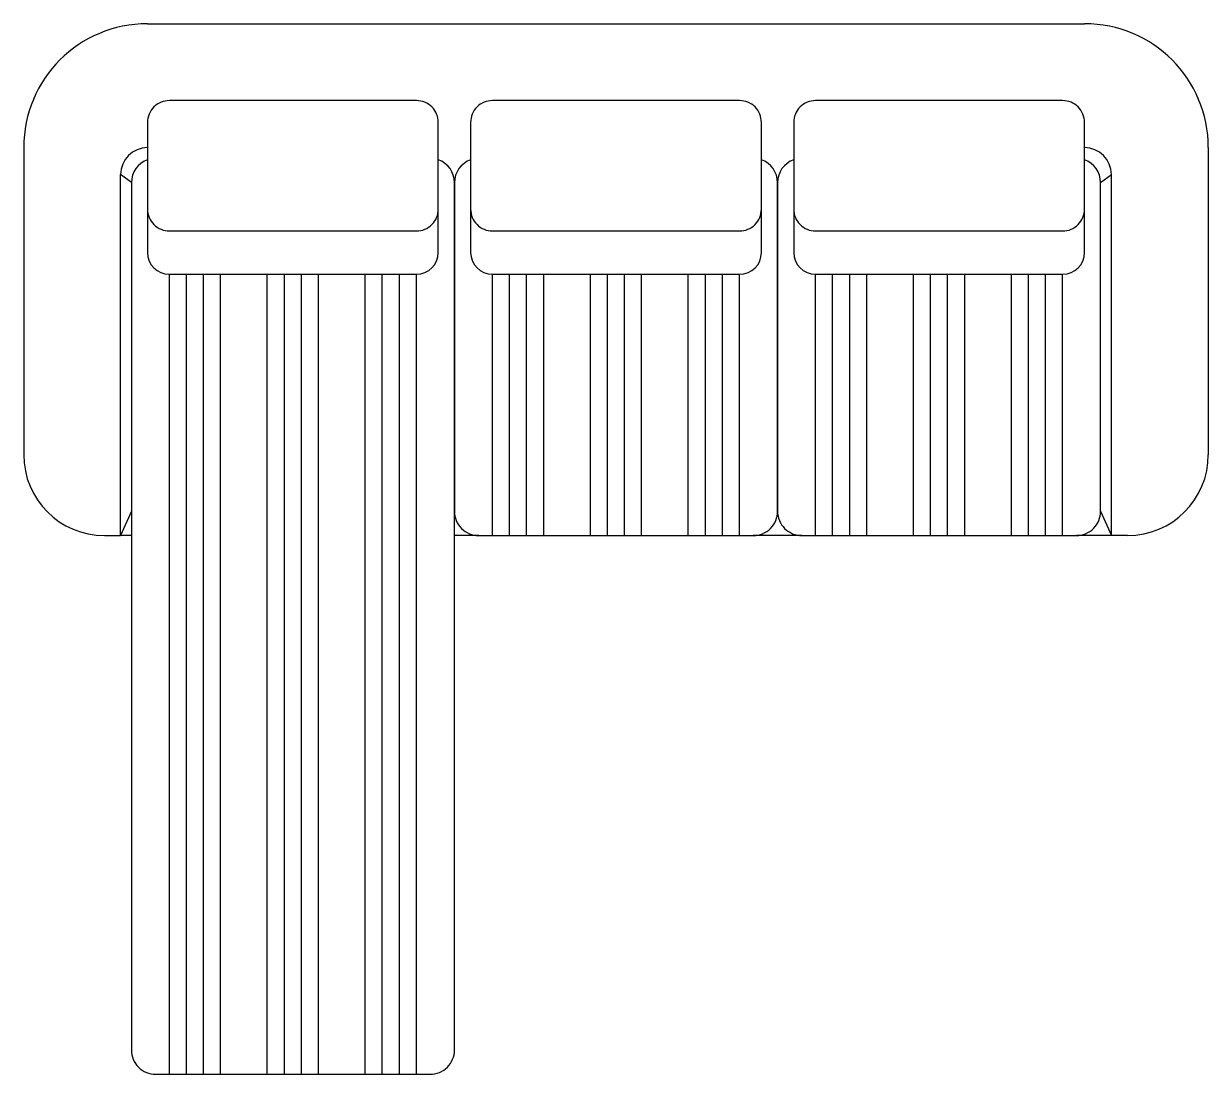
# Model space of a CAD drawing. Header units: millimetres. Extents: x -821.71 to -819.51, y 2712.39 to 2714.34.
import ezdxf

# ---------------------------------------------------------------- set-up
doc = ezdxf.new("R2010")
doc.units = ezdxf.units.MM
doc.header["$LTSCALE"] = 10
doc.layers.add('Móveis_sofás', color=2, linetype='Continuous')

msp = doc.modelspace()

# ---------------------------------------------------------------- linework, layer by layer
at = {"layer": 'Móveis_sofás'}
for p, q in [((-821.4816, 2714.3397), (-819.7416, 2714.3397)), ((-821.7116, 2714.1097), (-821.7116, 2713.5397)), ((-819.5116, 2714.1097), (-819.5116, 2713.5397)), ((-821.5316, 2713.3897), (-821.5316, 2714.0597)), ((-819.6916, 2713.3897), (-819.6916, 2714.0597)), ((-821.4816, 2713.9955), (-821.4816, 2713.915)), ((-820.9416, 2713.915), (-820.9416, 2713.9955)), ((-820.8816, 2713.9955), (-820.8816, 2713.915)), ((-820.3416, 2713.915), (-820.3416, 2713.9955)), ((-820.2816, 2713.9955), (-820.2816, 2713.915)), ((-819.7416, 2713.915), (-819.7416, 2713.9955)), ((-821.4411, 2713.8745), (-820.9821, 2713.8745)), ((-820.8411, 2713.8745), (-820.3821, 2713.8745)), ((-820.2411, 2713.8745), (-819.7821, 2713.8745)), ((-821.5616, 2713.3897), (-821.5316, 2713.3897)), ((-819.6616, 2713.3897), (-819.6916, 2713.3897))]:
    msp.add_line(p, q, dxfattribs=at)
at = {"layer": 'Móveis_sofás', "color": 1}
for p, q in [((-821.5116, 2714.0447), (-821.5316, 2714.0597)), ((-819.7116, 2714.0447), (-819.6916, 2714.0597)), ((-821.4411, 2712.3897), (-821.4411, 2713.8745)), ((-821.4094, 2712.3897), (-821.4094, 2713.8745)), ((-821.3776, 2712.3897), (-821.3776, 2713.8745)), ((-821.3459, 2712.3897), (-821.3459, 2713.8745)), ((-821.2592, 2712.3897), (-821.2592, 2713.8745)), ((-821.2275, 2712.3897), (-821.2275, 2713.8745)), ((-821.1957, 2712.3897), (-821.1957, 2713.8745)), ((-821.164, 2712.3897), (-821.164, 2713.8745)), ((-821.0774, 2712.3897), (-821.0774, 2713.8745)), ((-821.0456, 2712.3897), (-821.0456, 2713.8745)), ((-821.0139, 2712.3897), (-821.0139, 2713.8745)), ((-820.9821, 2712.3897), (-820.9821, 2713.8745)), ((-820.8411, 2713.3897), (-820.8411, 2713.8745)), ((-820.8094, 2713.3897), (-820.8094, 2713.8745)), ((-820.7776, 2713.3897), (-820.7776, 2713.8745)), ((-820.7459, 2713.3897), (-820.7459, 2713.8745)), ((-820.6592, 2713.3897), (-820.6592, 2713.8745)), ((-820.6275, 2713.3897), (-820.6275, 2713.8745)), ((-820.5957, 2713.3897), (-820.5957, 2713.8745)), ((-820.564, 2713.3897), (-820.564, 2713.8745)), ((-820.4774, 2713.3897), (-820.4774, 2713.8745)), ((-820.4456, 2713.3897), (-820.4456, 2713.8745)), ((-820.4139, 2713.3897), (-820.4139, 2713.8745)), ((-820.3821, 2713.3897), (-820.3821, 2713.8745)), ((-820.2411, 2713.3897), (-820.2411, 2713.8745)), ((-820.2094, 2713.3897), (-820.2094, 2713.8745)), ((-820.1776, 2713.3897), (-820.1776, 2713.8745)), ((-820.1459, 2713.3897), (-820.1459, 2713.8745)), ((-820.0592, 2713.3897), (-820.0592, 2713.8745)), ((-820.0275, 2713.3897), (-820.0275, 2713.8745)), ((-819.9957, 2713.3897), (-819.9957, 2713.8745)), ((-819.964, 2713.3897), (-819.964, 2713.8745)), ((-819.8774, 2713.3897), (-819.8774, 2713.8745)), ((-819.8456, 2713.3897), (-819.8456, 2713.8745)), ((-819.8139, 2713.3897), (-819.8139, 2713.8745)), ((-819.7821, 2713.3897), (-819.7821, 2713.8745)), ((-821.5116, 2713.4347), (-821.5316, 2713.3897)), ((-819.7116, 2713.4347), (-819.6916, 2713.3897)), ((-821.5116, 2713.3897), (-821.5316, 2713.3897)), ((-820.8666, 2713.3897), (-820.9116, 2713.3897)), ((-820.2666, 2713.3897), (-820.3566, 2713.3897)), ((-819.6916, 2713.3897), (-819.7566, 2713.3897))]:
    msp.add_line(p, q, dxfattribs=at)
at = {"layer": 'Móveis_sofás'}
for points in [[(-821.4816, 2714.1565), (-821.4816, 2713.9955, 0.414214), (-821.4411, 2713.955), (-820.9821, 2713.955, 0.414214), (-820.9416, 2713.9955), (-820.9416, 2714.1565, 0.414214), (-820.9821, 2714.197), (-821.4411, 2714.197, 0.414214)], [(-820.8816, 2714.1565), (-820.8816, 2713.9955, 0.414214), (-820.8411, 2713.955), (-820.3821, 2713.955, 0.414214), (-820.3416, 2713.9955), (-820.3416, 2714.1565, 0.414214), (-820.3821, 2714.197), (-820.8411, 2714.197, 0.414214)], [(-820.2816, 2714.1565), (-820.2816, 2713.9955, 0.414214), (-820.2411, 2713.955), (-819.7821, 2713.955, 0.414214), (-819.7416, 2713.9955), (-819.7416, 2714.1565, 0.414214), (-819.7821, 2714.197), (-820.2411, 2714.197, 0.414214)]]:
    msp.add_lwpolyline(points, format="xyb", close=True, dxfattribs=at)
for points in [[(-821.4816, 2714.0871, 0.317837), (-821.5116, 2714.0447), (-821.5116, 2712.4347, 0.414214), (-821.4666, 2712.3897), (-820.9566, 2712.3897, 0.414214), (-820.9116, 2712.4347), (-820.9116, 2714.0447, 0.317837), (-820.9416, 2714.0871, 0.317837)], [(-820.8816, 2714.0871, 0.317837), (-820.9116, 2714.0447), (-820.9116, 2713.4347, 0.414214), (-820.8666, 2713.3897), (-820.3566, 2713.3897, 0.414214), (-820.3116, 2713.4347), (-820.3116, 2714.0447, 0.317837), (-820.3416, 2714.0871, 0.317837)], [(-820.2816, 2714.0871, 0.317837), (-820.3116, 2714.0447), (-820.3116, 2713.4347, 0.414214), (-820.2666, 2713.3897), (-819.7566, 2713.3897, 0.414214), (-819.7116, 2713.4347), (-819.7116, 2714.0447, 0.317837), (-819.7416, 2714.0871, 0.317837)]]:
    msp.add_lwpolyline(points, format="xyb", dxfattribs=at)
for centre, radius, start, end in [((-821.4816, 2714.1097), 0.23, 90, 180), ((-819.7416, 2714.1097), 0.23, 360, 90), ((-821.4816, 2714.0597), 0.05, 90, 180), ((-819.7416, 2714.0597), 0.05, 0, 90), ((-821.4411, 2713.915), 0.0405, 180, 270), ((-820.9821, 2713.915), 0.0405, 270, 0), ((-820.8411, 2713.915), 0.0405, 180, 270), ((-820.3821, 2713.915), 0.0405, 270, 0), ((-820.2411, 2713.915), 0.0405, 180, 270), ((-819.7821, 2713.915), 0.0405, 270, 0), ((-821.5616, 2713.5397), 0.15, 180, 270), ((-819.6616, 2713.5397), 0.15, 270, 360)]:
    msp.add_arc(centre, radius, start, end, dxfattribs=at)

doc.saveas('drawing.dxf')
